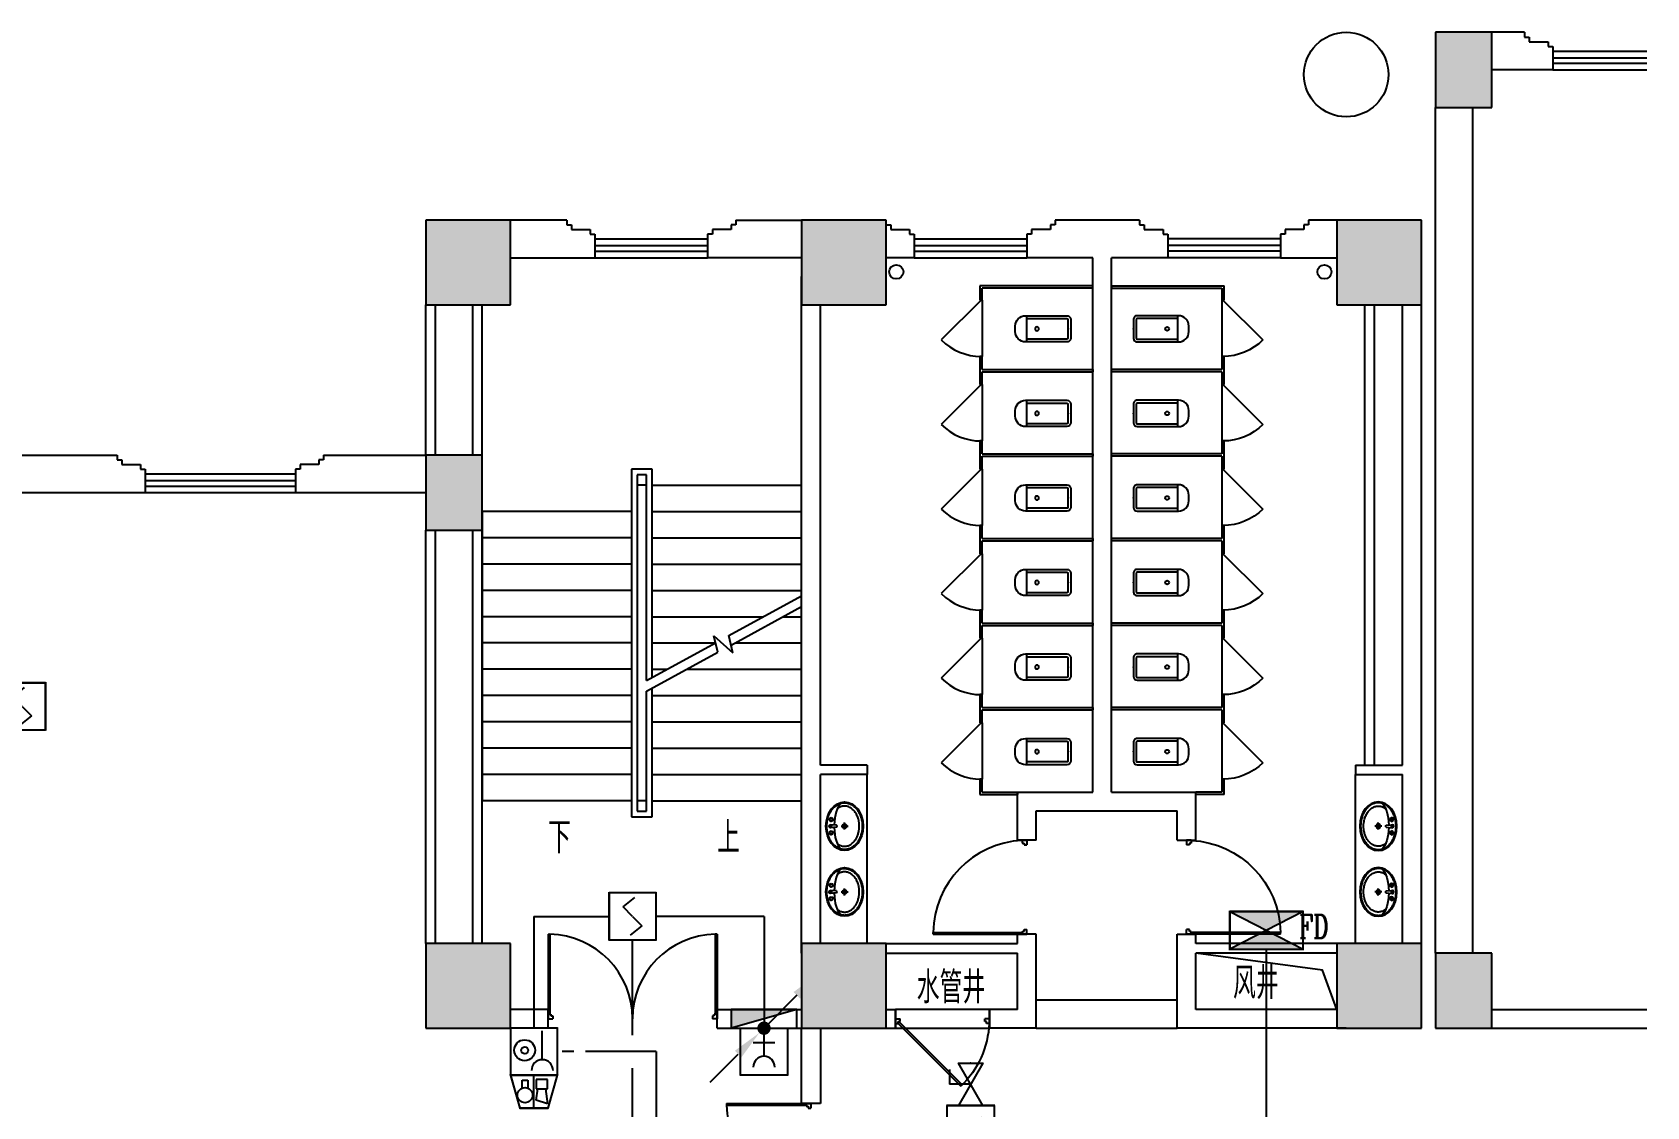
# Model space of a CAD drawing. Extents: x 190999 to 918899, y -200814 to 215286.
# Drawn here: x 713156 to 730349, y 11268 to 22704 of the extents above; entities that cross this region are included whole.
import ezdxf

# ---------------------------------------------------------------- set-up
doc = ezdxf.new("R2010")
doc.units = 0
doc.header["$LTSCALE"] = 1000
doc.header["$MEASUREMENT"] = 0
doc.linetypes.add('CENTER2', pattern=[1.125, 0.75, -0.125, 0.125, -0.125])
for name, color, linetype in [('00-EQUIP', 3, 'Continuous'), ('00-LWIRE', 4, 'Continuous'), ('00-WIRE-4', 6, 'Continuous'), ('A-卫生间', 250, 'Continuous'), ('A-墙线', 2, 'Continuous'), ('A-外包装修', 250, 'Continuous'), ('A-外窗', 145, 'Continuous'), ('A-门', 167, 'Continuous'), ('COLUMN', 2, 'Continuous'), ('DIM_SYMB', 3, 'Continuous'), ('EQUIP_消火栓', 1, 'Continuous'), ('PUB_HATCH', 250, 'Continuous'), ('PUB_TEXT', 7, 'Continuous'), ('STAIR', 5, 'Continuous'), ('房间名称', 7, 'Continuous'), ('暖通-风-说明', 3, 'Continuous'), ('洞口线', 165, 'Continuous'), ('雨水管', 151, 'Continuous')]:
    doc.layers.add(name, color=color, linetype=linetype)
doc.styles.add('_TCH_DIM', font='SIMPLEX', dxfattribs={"bigfont": 'GBCBIG'})
doc.styles.add('HZ-ZGBZ', font='romanc.shx', dxfattribs={"width": 0.65})
doc.styles.get("Standard").update_dxf_attribs({"font": 'simhei.ttf'})

# ---------------------------------------------------------------- blocks, each defined once
blk = doc.blocks.new('m1800')
at = {"layer": 'A-墙线'}
for p, q in [((-900, -100), (-900, 100)), ((900, -100), (900, 100))]:
    blk.add_line(p, q, dxfattribs=at)
at = {"layer": 'A-门'}
for p, q in [((-900, 900), (-900, 0)), ((-900, 900), (-880, 900)), ((-880, 900), (-880, 50)), ((880, 900), (880, 50)), ((900, 900), (880, 900)), ((900, 900), (900, 0)), ((-900, 50), (-870, 50)), ((-900, 0), (-850, 0)), ((-870, 50), (-870, 30)), ((-870, 30), (-850, 30)), ((-850, 30), (-850, 0)), ((850, 30), (850, 0)), ((870, 30), (850, 30)), ((900, 0), (850, 0)), ((870, 50), (870, 30)), ((900, 50), (870, 50))]:
    blk.add_line(p, q, dxfattribs=at)
for centre, start, end in [((-900, 0), 0, 88.7267), ((900, 0), 91.2733, 180)]:
    blk.add_arc(centre, 900, start, end, dxfattribs=at)
blk = doc.blocks.new('m1000')
at = {"layer": 'A-墙线'}
for p, q in [((0, 0), (0, 200)), ((1000, 0), (1000, 200))]:
    blk.add_line(p, q, dxfattribs=at)
at = {"layer": 'A-门'}
for p, q in [((0, 1100), (0, 100)), ((0, 1100), (20, 1100)), ((20, 1100), (20, 150)), ((0, 150), (30, 150)), ((0, 100), (50, 100)), ((30, 150), (30, 130)), ((30, 130), (50, 130)), ((50, 130), (50, 100)), ((950, 130), (950, 100)), ((970, 130), (950, 130)), ((1000, 100), (950, 100)), ((970, 150), (970, 130)), ((1000, 150), (970, 150)), ((1000, 150), (1000, 100))]:
    blk.add_line(p, q, dxfattribs=at)
blk.add_arc((0, 100), 1000, 2.866, 88.854, dxfattribs=at)
blk = doc.blocks.new('手盆')
at = {"layer": 'A-卫生间'}
for p, q in [((113, 12), (46, 16)), ((160, 0), (235, 0)), ((198, -37), (198, 38)), ((113, -11), (46, -16))]:
    blk.add_line(p, q, dxfattribs=at)
for centre, major_axis, ratio, start_param, end_param in [((198, 0), (0, 259), 0.763797, 3.141593, 9.424778), ((194, 0), (0, 259), 0.413212, 0.351725, 1.519021), ((106, 0), (0, 13.9), 0.9, 3.760941, 5.663837), ((194, 0), (0, 259), 0.413212, 1.620217, 2.789865)]:
    blk.add_ellipse(centre, major_axis=major_axis, ratio=ratio, start_param=start_param, end_param=end_param, dxfattribs=at)
for centre, major_axis in [((46, 0), (0, 15.8)), ((56, 71), (0, 20.6)), ((56, 71), (0, 15.6)), ((198, 0), (0, 23.4)), ((56, -71), (0, 20.6)), ((56, -71), (0, 15.6))]:
    blk.add_ellipse(centre, major_axis=major_axis, ratio=0.9, dxfattribs=at)
for points, knots in [([(198, -249), (204, -249), (211, -249), (228, -246), (239, -243), (260, -236), (270, -231), (290, -218), (299, -211), (317, -194), (325, -185), (340, -164), (347, -153), (360, -129), (365, -116), (374, -90), (378, -76), (383, -48), (385, -34), (387, -5), (387, 9), (385, 38), (383, 52), (377, 80), (373, 94), (364, 120), (358, 133), (345, 156), (338, 167), (323, 187), (314, 197), (296, 213), (287, 220), (267, 232), (257, 237), (236, 244), (225, 247), (204, 249), (193, 249), (171, 247), (161, 245), (140, 237), (129, 232), (110, 221), (100, 213), (82, 197), (74, 188), (58, 168), (51, 157), (38, 133), (32, 121), (23, 95), (19, 81), (13, 53), (11, 39), (9, 10), (9, -4), (10, -33), (12, -47), (18, -75), (21, -89), (30, -115), (36, -128), (48, -152), (55, -163), (70, -184), (78, -193), (96, -210), (105, -218), (125, -230), (135, -235), (156, -243), (167, -246), (184, -249), (191, -249), (198, -249)], [0, 0, 0, 0, 0.105369, 0.105369, 0.278747, 0.278747, 0.452125, 0.452125, 0.625504, 0.625504, 0.798882, 0.798882, 0.97226, 0.97226, 1.145639, 1.145639, 1.319017, 1.319017, 1.492395, 1.492395, 1.665774, 1.665774, 1.839152, 1.839152, 2.01253, 2.01253, 2.185909, 2.185909, 2.359287, 2.359287, 2.532665, 2.532665, 2.706044, 2.706044, 2.879422, 2.879422, 3.0528, 3.0528, 3.226179, 3.226179, 3.399557, 3.399557, 3.572935, 3.572935, 3.746313, 3.746313, 3.919692, 3.919692, 4.09307, 4.09307, 4.266448, 4.266448, 4.439827, 4.439827, 4.613205, 4.613205, 4.786583, 4.786583, 4.959962, 4.959962, 5.13334, 5.13334, 5.306718, 5.306718, 5.480097, 5.480097, 5.653475, 5.653475, 5.826853, 5.826853, 6.000232, 6.000232, 6.17361, 6.17361, 6.283185, 6.283185, 6.283185, 6.283185]), ([(119, -185), (121, -187), (123, -188), (130, -193), (135, -196), (146, -202), (152, -205), (163, -209), (169, -210), (180, -213), (186, -214), (194, -214), (196, -214), (198, -214), (204, -214), (209, -214), (222, -212), (229, -210), (241, -206), (245, -204), (254, -200), (259, -197), (269, -191), (275, -187), (286, -178), (291, -173), (300, -162), (304, -158), (314, -145), (319, -137), (327, -123), (329, -118), (334, -107), (336, -101), (341, -89), (343, -83), (346, -71), (348, -64), (351, -49), (352, -40), (354, -22), (355, -13), (355, 5), (355, 14), (354, 32), (352, 41), (349, 58), (348, 66), (343, 81), (341, 89), (335, 104), (332, 111), (326, 125), (322, 132), (314, 144), (310, 150), (301, 162), (296, 167), (287, 177), (281, 181), (272, 189), (267, 192), (256, 199), (250, 202), (238, 207), (233, 209), (223, 211), (217, 212), (205, 214), (198, 214), (186, 213), (181, 213), (171, 211), (166, 210), (151, 205), (141, 200), (128, 191), (123, 188), (119, 185)], [5.740897, 5.740897, 5.740897, 5.740897, 5.780874, 5.780874, 5.896829, 5.896829, 6.012784, 6.012784, 6.128739, 6.128739, 6.240697, 6.240697, 6.283185, 6.283185, 6.283185, 6.399826, 6.399826, 6.5409, 6.5409, 6.634, 6.634, 6.7271, 6.7271, 6.852188, 6.852188, 6.977276, 6.977276, 7.077377, 7.077377, 7.229977, 7.229977, 7.317389, 7.317389, 7.404801, 7.404801, 7.497094, 7.497094, 7.589386, 7.589386, 7.712334, 7.712334, 7.835281, 7.835281, 7.958228, 7.958228, 8.081175, 8.081175, 8.194983, 8.194983, 8.30879, 8.30879, 8.422598, 8.422598, 8.537599, 8.537599, 8.6526, 8.6526, 8.767602, 8.767602, 8.884432, 8.884432, 8.982435, 8.982435, 9.119467, 9.119467, 9.224191, 9.224191, 9.328914, 9.328914, 9.470087, 9.470087, 9.571187, 9.571187, 9.672288, 9.672288, 9.874489, 9.874489, 9.967059, 9.967059, 9.967059, 9.967059])]:
    blk.add_open_spline(points, degree=3, knots=knots, dxfattribs=at)
blk.add_point((46, 0), dxfattribs=at)
blk = doc.blocks.new('$TwtSys$00000434')
for p, q in [((-0.5, 0.5), (-0.5, -0.5)), ((-0.5, -0.5), (0.5, 0.5)), ((0.5, 0.5), (-0.5, 0.5)), ((0.5, -0.5), (0.5, 0.5)), ((-0.5, -0.5), (0.5, -0.5))]:
    blk.add_line(p, q)
blk.add_solid([(0.5, -0.5), (0.5, 0.5), (-0.5, -0.5)])
blk = doc.blocks.new('bfm01')
at = {"layer": 'A-墙线'}
for p, q in [((-200, 0), (0, 0)), ((-200, -1000), (0, -1000))]:
    blk.add_line(p, q, dxfattribs=at)
at = {"layer": 'A-门'}
for p, q in [((-200, -1000), (-200, 0)), ((-100, 0), (-100, -50)), ((-70, -50), (-100, -50)), ((-50, -30), (-70, -30)), ((-70, -30), (-70, -50)), ((-64, -44), (-50, -30)), ((-64, -44), (603, -711)), ((-50, 0), (-50, -30)), ((-50, -30), (617, -697)), ((0, 0), (0, -1000)), ((-70, -950), (-100, -950)), ((-100, -1000), (-100, -950)), ((-50, -1000), (-100, -1000)), ((-70, -970), (-70, -950)), ((-50, -970), (-70, -970)), ((-50, -1000), (-50, -970))]:
    blk.add_line(p, q, dxfattribs=at)
blk.add_arc((-100, 0), 1000, 272.866, 315.8103, dxfattribs=at)
blk = doc.blocks.new('$lvtry$00000200')
for p, q in [((-140, -40, 0), (-140, -480, 0)), ((-110, -40, 0), (-110, -470, 0)), ((100, 0, 0), (-100, 0, 0)), ((100, -30, 0), (-100, -30, 0)), ((110, -470, 0), (110, -40, 0)), ((140, -480, 0), (140, -40, 0)), ((140, -470, 0), (-140, -470, 0)), ((-30, -590, 0), (30, -590, 0))]:
    blk.add_line(p, q)
blk.add_circle((0, -359, 0), 20)
for centre, radius, start, end in [((-100, -40, 0), 40, 90, 180), ((-100, -40, 0), 10, 90, 180), ((100, -40, 0), 40, 0, 90), ((100, -40, 0), 10, 0, 90), ((-30, -480, 0), 110, 180, 270), ((30, -480, 0), 110, 270, 0)]:
    blk.add_arc(centre, radius, start, end)
blk.add_point((0, 0))
blk = doc.blocks.new('$DorLib2D$00000114')
at = {"color": 0}
blk.add_line((0.5, 0), (-0.207, 0.707), dxfattribs=at)
blk.add_arc((0.5, 0), 1, 135, 180, dxfattribs=at)
blk = doc.blocks.new('_LINKPT1')
at = {"color": 0}
blk.add_line((0, 0), (0, 0), dxfattribs=at)
blk = doc.blocks.new('3S1KCGW2')
for p, q in [((0.5, 0.5), (-0.5, 0.5)), ((-0.5, 0.5), (-0.5, -0.5)), ((-0.2, 0.2), (0.05, 0.4)), ((0.5, -0.5), (0.5, 0.5)), ((0, 0), (-0.2, 0.2)), ((0, 0), (0.2, -0.2)), ((0.2, -0.2), (-0.05, -0.4)), ((-0.5, -0.5), (0.5, -0.5))]:
    blk.add_line(p, q)
at = {"const_width": 0.04, "flags": 128}
blk.add_lwpolyline([(-0.5, -0.5), (-0.5, 0.5), (0.5, 0.5), (0.5, -0.5)], close=True, dxfattribs=at)
at = {"xscale": 0.002, "yscale": 0.002, "zscale": 0.002}
for p in [(0, 0.5), (-0.5, 0), (0.5, 0), (0, -0.5)]:
    blk.add_blockref('_LINKPT1', p, dxfattribs=at)
at = {"flags": 9}
blk.add_attdef('A', (0, 0), '', height=0.00002, dxfattribs=at)
blk = doc.blocks.new('3T1W6ZCM')
for p, q in [((0.5, 0.5), (-0.5, 0.5)), ((-0.5, 0.5), (-0.5, -0.5)), ((0.5, -0.5), (0.5, 0.5)), ((-0.178, 0.172), (-0.178, -0.443)), ((-0.5, -0.5), (0.5, -0.5))]:
    blk.add_line(p, q)
at = {"const_width": 0.04}
blk.add_lwpolyline([(-0.5, 0.5), (-0.5, -0.5), (0.5, -0.5), (0.5, 0.5)], close=True, dxfattribs=at)
for radius in [0.222, 0.074]:
    blk.add_circle((0.197, -0.03), radius)
blk.add_arc((-0.178, 0.403), 0.231, 180, 0)
at = {"xscale": 0.002, "yscale": 0.002, "zscale": 0.002}
for p in [(0, 0.5), (-0.5, 0), (0.5, 0), (0, -0.5)]:
    blk.add_blockref('_LINKPT1', p, dxfattribs=at)
at = {"flags": 9}
blk.add_attdef('A', (0, 0), '', height=0.00002, dxfattribs=at)
blk = doc.blocks.new('6A2OE7N0')
for p, q in [((-0.3, 0.35), (-0.5, -0.35)), ((0.3, 0.35), (-0.3, 0.35)), ((0, 0.35), (0, -0.35)), ((0.5, -0.35), (0.3, 0.35)), ((-0.246, -0.061), (-0.286, 0.259)), ((-0.286, 0.259), (-0.046, 0.179)), ((-0.046, 0.179), (-0.086, -0.061)), ((-0.286, -0.061), (-0.286, -0.261)), ((-0.046, -0.061), (-0.286, -0.061)), ((-0.286, -0.261), (-0.046, -0.261)), ((-0.046, -0.261), (-0.046, -0.061)), ((0.13, -0.244), (0.13, -0.072)), ((0.25, -0.244), (0.13, -0.244)), ((0.25, -0.072), (0.25, -0.244)), ((-0.5, -0.35), (0.5, -0.35))]:
    blk.add_line(p, q)
at = {"const_width": 0.04, "flags": 128}
blk.add_lwpolyline([(-0.5, -0.35), (-0.3, 0.35), (0.3, 0.35), (0.5, -0.35)], close=True, dxfattribs=at)
blk.add_circle((0.19, 0.076), 0.16)
at = {"xscale": 0.002, "yscale": 0.002, "zscale": 0.002}
for p in [(0, 0.35), (-0.4, 0), (0.4, 0), (0, -0.35)]:
    blk.add_blockref('_LINKPT1', p, dxfattribs=at)
at = {"flags": 9}
blk.add_attdef('A', (0, 0), '', height=0.00002, dxfattribs=at)
blk = doc.blocks.new('J62IR8YJ')
for p, q in [((-0.5, 1), (0.5, 1)), ((-0.5, 0), (-0.5, 1)), ((0.5, 1), (0.5, 0)), ((0, 0.598), (0, 0.06)), ((0.5, 0), (-0.5, 0)), ((-0.231, 0.312), (0.231, 0.312))]:
    blk.add_line(p, q)
at = {"const_width": 0.04, "flags": 128}
blk.add_lwpolyline([(-0.5, 0), (-0.5, 1), (0.5, 1), (0.5, 0)], close=True, dxfattribs=at)
blk.add_arc((0, 0.829), 0.231, 180, 0)
at = {"xscale": 0.002, "yscale": 0.00200000000000955, "zscale": 0.002}
for p in [(0, 1), (-0.5, 0.5), (0.5, 0.5), (0, 0)]:
    blk.add_blockref('_LINKPT1', p, dxfattribs=at)
at = {"flags": 9}
blk.add_attdef('A', (0, 0), '', height=0.00002, dxfattribs=at)
blk = doc.blocks.new('6H2NC6JJ')
for p, q in [((-0.78, 0.4), (0.78, -0.4)), ((0.78, 0.4), (-0.78, -0.4)), ((0.78, 0.4), (-0.78, 0.4)), ((-0.78, 0.4), (-0.78, -0.4)), ((0.78, -0.4), (0.78, 0.4)), ((-0.78, -0.4), (0.78, -0.4))]:
    blk.add_line(p, q)
at = {"const_width": 0.04}
blk.add_lwpolyline([(-0.78, 0.4), (-0.78, -0.4), (0.78, -0.4), (0.78, 0.4)], close=True, dxfattribs=at)
for points in [[(-0.78, 0.4), (0, 0), (0.78, 0.4)], [(-0.78, -0.4), (0.78, -0.4), (0, 0)]]:
    blk.add_solid(points)
at = {"xscale": 0.002, "yscale": 0.002, "zscale": 0.002}
for p in [(0, 0.4), (-0.78, 0), (0.78, 0), (0, -0.4)]:
    blk.add_blockref('_LINKPT1', p, dxfattribs=at)
at = {"flags": 9}
blk.add_attdef('A', (0, 0), '', height=0.00002, dxfattribs=at)
blk = doc.blocks.new('$VALVE$00000437')
for p in [(0, 0), (87, 124.3)]:
    blk.add_line(p, (0, 124.3))
blk.add_lwpolyline([(-125.2, -72.3), (125.2, 72.3), (125.2, -72.3), (-125.2, 72.3)], close=True)
for p in [(-125.2, 0), (125.2, 0)]:
    blk.add_point(p)
blk = doc.blocks.new('3S2OQ2I8')
for p, q in [((-0.5, 0.5), (0.5, 0.5)), ((-0.5, -0.5), (-0.5, 0.5)), ((0.5, 0.5), (0.5, -0.5)), ((-0.25, -0.25), (0.25, 0.25)), ((0.5, -0.5), (-0.5, -0.5))]:
    blk.add_line(p, q)
at = {"const_width": 0.04, "flags": 128}
blk.add_lwpolyline([(-0.5, -0.5), (-0.5, 0.5), (0.5, 0.5), (0.5, -0.5)], close=True, dxfattribs=at)
blk.add_solid([(0.25, 0.25), (0.021, 0.097), (0.097, 0.029)])
at = {"xscale": 0.002, "yscale": 0.002, "zscale": 0.002}
for p in [(0, 0.5), (-0.5, 0), (0.5, 0), (0, -0.5)]:
    blk.add_blockref('_LINKPT1', p, dxfattribs=at)
at = {"flags": 9}
blk.add_attdef('A', (0, 0), '', height=0.00002, dxfattribs=at)
blk = doc.blocks.new('_WRLD1L')
for p, q in [((0.7, 0.7), (0, 0)), ((0.104, 0.104), (0.104, 0.104)), ((-0.104, -0.104), (-0.104, -0.104))]:
    blk.add_line(p, q)
at = {"const_width": 0.142}
blk.add_lwpolyline([(-0.071, 0, 1), (0.071, 0, 1)], format="xyb", close=True, dxfattribs=at)
blk.add_solid([(0.63, 0.77), (0.77, 0.63), (1.15, 1.15)])
at = {"width": 0.8, "flags": 9}
blk.add_attdef('A', (0, 0), '', height=0.00002, dxfattribs=at)
blk = doc.blocks.new('_WRLD10L')
for p, q in [((1.15, 1.15), (0.55, 0.55)), ((0.104, 0.104), (0.104, 0.104)), ((-0.104, -0.104), (-0.104, -0.104))]:
    blk.add_line(p, q)
at = {"const_width": 0.142}
blk.add_lwpolyline([(-0.071, 0, 1), (0.071, 0, 1)], format="xyb", close=True, dxfattribs=at)
blk.add_solid([(0.62, 0.48), (0.48, 0.62), (0.1, 0.1)])
at = {"width": 0.8, "flags": 9}
blk.add_attdef('A', (0, 0), '', height=0.00002, dxfattribs=at)

msp = doc.modelspace()

# ---------------------------------------------------------------- hatches: boundary and pattern name
at = {"layer": 'PUB_HATCH'}
for points in [[(728098.5, 21903.7), (728698.5, 21903.7), (728698.5, 22703.7), (728098.5, 22703.7)], [(717348.5, 19803.7), (718248.5, 19803.7), (718248.5, 20703.7), (717348.5, 20703.7)], [(721348.5, 19803.7), (722248.5, 19803.7), (722248.5, 20703.7), (721348.5, 20703.7)], [(727048.5, 19803.7), (727948.5, 19803.7), (727948.5, 20703.7), (727048.5, 20703.7)], [(717348.5, 17403.7), (717948.5, 17403.7), (717948.5, 18203.7), (717348.5, 18203.7)], [(717348.5, 12103.7), (718248.5, 12103.7), (718248.5, 13003.7), (717348.5, 13003.7)], [(721348.5, 12103.7), (722248.5, 12103.7), (722248.5, 13003.7), (721348.5, 13003.7)], [(727048.5, 12103.7), (727948.5, 12103.7), (727948.5, 13003.7), (727048.5, 13003.7)], [(728098.5, 12103.7), (728698.5, 12103.7), (728698.5, 12903.7), (728098.5, 12903.7)]]:
    msp.add_hatch(color=256, dxfattribs=at).paths.add_polyline_path(points)

# ---------------------------------------------------------------- linework, layer by layer
at = {"layer": '00-WIRE-4'}
for p, q in [((718498.5, 13293.7), (719298.5, 13293.7)), ((718498.5, 13293.7), (718498.5, 12103.7)), ((720948.5, 13293.7), (719798.5, 13293.7)), ((720948.5, 13293.7), (720948.5, 12103.7)), ((719548.5, 12028.7), (719548.5, 13043.7)), ((726298.5, 10653.7), (726298.5, 12944)), ((719548.5, 7853.7), (719548.5, 11678.7))]:
    msp.add_line(p, q, dxfattribs=at)
at = {"layer": '00-WIRE-4', "linetype": 'CENTER2'}
for q in [(718748.5, 11853.7), (719798.5, 8028.7)]:
    msp.add_line((719798.5, 11853.7), q, dxfattribs=at)
at = {"layer": 'A-卫生间'}
for p, q in [((724448.5, 20003.7), (723248.5, 20003.7)), ((723248.5, 20003.7), (723248.5, 19853.7)), ((724448.5, 19978.7), (723273.5, 19978.7)), ((723273.5, 19853.7), (723273.5, 19978.7)), ((724448.5, 19978.7), (724448.5, 20003.7)), ((724648.5, 20003.7), (725848.5, 20003.7)), ((724648.5, 20003.7), (724648.5, 19978.7)), ((724648.5, 19978.7), (725823.5, 19978.7)), ((725823.5, 19978.7), (725823.5, 19853.7)), ((725848.5, 19853.7), (725848.5, 20003.7)), ((723248.5, 19853.7), (723273.5, 19853.7)), ((725823.5, 19853.7), (725848.5, 19853.7)), ((727348.5, 14903.7), (727348.5, 19803.7)), ((727448.5, 14903.7), (727448.5, 19803.7)), ((723273.5, 19253.7), (723248.5, 19253.7)), ((723248.5, 19253.7), (723248.5, 19116.2)), ((723248.5, 19116.2), (723248.5, 18953.7)), ((723273.5, 19116.2), (723273.5, 19253.7)), ((723273.5, 19116.2), (724448.5, 19116.2)), ((723273.5, 19091.2), (724448.5, 19091.2)), ((723273.5, 18953.7), (723273.5, 19091.2)), ((724448.5, 19116.2), (724448.5, 19091.2)), ((725823.5, 19116.2), (724648.5, 19116.2)), ((724648.5, 19091.2), (724648.5, 19116.2)), ((725823.5, 19091.2), (724648.5, 19091.2)), ((725848.5, 19253.7), (725823.5, 19253.7)), ((725823.5, 19253.7), (725823.5, 19116.2)), ((725823.5, 19091.2), (725823.5, 18953.7)), ((725848.5, 19116.2), (725848.5, 19253.7)), ((725848.5, 18953.7), (725848.5, 19116.2)), ((723248.5, 18953.7), (723273.5, 18953.7)), ((725823.5, 18953.7), (725848.5, 18953.7)), ((723273.5, 18353.7), (723248.5, 18353.7)), ((723248.5, 18353.7), (723248.5, 18216.2)), ((723273.5, 18216.2), (723273.5, 18353.7)), ((725848.5, 18353.7), (725823.5, 18353.7)), ((725823.5, 18353.7), (725823.5, 18216.2)), ((725848.5, 18216.2), (725848.5, 18353.7)), ((723248.5, 18216.2), (723248.5, 18053.7)), ((723248.5, 18053.7), (723273.5, 18053.7)), ((723273.5, 18216.2), (724448.5, 18216.2)), ((723273.5, 18191.2), (724448.5, 18191.2)), ((723273.5, 18053.7), (723273.5, 18191.2)), ((724448.5, 18216.2), (724448.5, 18191.2)), ((725823.5, 18216.2), (724648.5, 18216.2)), ((724648.5, 18191.2), (724648.5, 18216.2)), ((725823.5, 18191.2), (724648.5, 18191.2)), ((725823.5, 18191.2), (725823.5, 18053.7)), ((725823.5, 18053.7), (725848.5, 18053.7)), ((725848.5, 18053.7), (725848.5, 18216.2)), ((723273.5, 17453.7), (723248.5, 17453.7)), ((723248.5, 17453.7), (723248.5, 17316.2)), ((723273.5, 17316.2), (723273.5, 17453.7)), ((725848.5, 17453.7), (725823.5, 17453.7)), ((725823.5, 17453.7), (725823.5, 17316.2)), ((725848.5, 17316.2), (725848.5, 17453.7)), ((723248.5, 17316.2), (723248.5, 17153.7)), ((723273.5, 17316.2), (724448.5, 17316.2)), ((723273.5, 17291.2), (724448.5, 17291.2)), ((723273.5, 17153.7), (723273.5, 17291.2)), ((724448.5, 17316.2), (724448.5, 17291.2)), ((725823.5, 17316.2), (724648.5, 17316.2)), ((724648.5, 17291.2), (724648.5, 17316.2)), ((725823.5, 17291.2), (724648.5, 17291.2)), ((725823.5, 17291.2), (725823.5, 17153.7)), ((725848.5, 17153.7), (725848.5, 17316.2)), ((723248.5, 17153.7), (723273.5, 17153.7)), ((725823.5, 17153.7), (725848.5, 17153.7)), ((723273.5, 16553.7), (723248.5, 16553.7)), ((723248.5, 16553.7), (723248.5, 16416.2)), ((723273.5, 16416.2), (723273.5, 16553.7)), ((725848.5, 16553.7), (725823.5, 16553.7)), ((725823.5, 16553.7), (725823.5, 16416.2)), ((725848.5, 16416.2), (725848.5, 16553.7)), ((723248.5, 16416.2), (723248.5, 16253.7)), ((723273.5, 16416.2), (724448.5, 16416.2)), ((723273.5, 16391.2), (724448.5, 16391.2)), ((723273.5, 16253.7), (723273.5, 16391.2)), ((724448.5, 16416.2), (724448.5, 16391.2)), ((725823.5, 16416.2), (724648.5, 16416.2)), ((724648.5, 16391.2), (724648.5, 16416.2)), ((725823.5, 16391.2), (724648.5, 16391.2)), ((725823.5, 16391.2), (725823.5, 16253.7)), ((725848.5, 16253.7), (725848.5, 16416.2)), ((723248.5, 16253.7), (723273.5, 16253.7)), ((725823.5, 16253.7), (725848.5, 16253.7)), ((723273.5, 15653.7), (723248.5, 15653.7)), ((723248.5, 15653.7), (723248.5, 15516.2)), ((723273.5, 15516.2), (723273.5, 15653.7)), ((725848.5, 15653.7), (725823.5, 15653.7)), ((725823.5, 15653.7), (725823.5, 15516.2)), ((725848.5, 15516.2), (725848.5, 15653.7)), ((723248.5, 15516.2), (723248.5, 15353.7)), ((723273.5, 15516.2), (724448.5, 15516.2)), ((723273.5, 15491.2), (724448.5, 15491.2)), ((723273.5, 15353.7), (723273.5, 15491.2)), ((724448.5, 15516.2), (724448.5, 15491.2)), ((725823.5, 15516.2), (724648.5, 15516.2)), ((724648.5, 15491.2), (724648.5, 15516.2)), ((725823.5, 15491.2), (724648.5, 15491.2)), ((725823.5, 15491.2), (725823.5, 15353.7)), ((725848.5, 15353.7), (725848.5, 15516.2)), ((723248.5, 15353.7), (723273.5, 15353.7)), ((725823.5, 15353.7), (725848.5, 15353.7)), ((722048.5, 13003.7), (722048.5, 14803.7)), ((727248.5, 13003.7), (727248.5, 14803.7)), ((723273.5, 14753.7), (723248.5, 14753.7)), ((723248.5, 14753.7), (723248.5, 14591.2)), ((723273.5, 14616.2), (723273.5, 14753.7)), ((723273.5, 14616.2), (723648.5, 14616.2)), ((723648.5, 14616.2), (723648.5, 14591.2)), ((725823.5, 14616.2), (725548.5, 14616.2)), ((725548.5, 14591.2), (725548.5, 14616.2)), ((725848.5, 14753.7), (725823.5, 14753.7)), ((725823.5, 14753.7), (725823.5, 14616.2)), ((725848.5, 14591.2), (725848.5, 14753.7)), ((723248.5, 14591.2), (723648.5, 14591.2)), ((725848.5, 14591.2), (725548.5, 14591.2)), ((723848.5, 12403.7), (725348.5, 12403.7)), ((723848.5, 12103.7), (725348.5, 12103.7))]:
    msp.add_line(p, q, dxfattribs=at)
at = {"layer": 'A-墙线'}
for p, q in [((729048.5, 22703.7), (728698.5, 22703.7)), ((729048.5, 22703.7), (729048.5, 22653.7)), ((729048.5, 22653.7), (729098.5, 22653.7)), ((729098.5, 22653.7), (729098.5, 22603.7)), ((729098.5, 22603.7), (729298.5, 22603.7)), ((729298.5, 22603.7), (729298.5, 22553.7)), ((729298.5, 22553.7), (729348.5, 22553.7)), ((729348.5, 22553.7), (729348.5, 22303.7)), ((729348.5, 22303.7), (728698.5, 22303.7)), ((728098.5, 12903.7), (728098.5, 21903.7)), ((728498.5, 12903.7), (728498.5, 21903.7)), ((718848.5, 20703.7), (718248.5, 20703.7)), ((718848.5, 20703.7), (718848.5, 20653.7)), ((718848.5, 20653.7), (718898.5, 20653.7)), ((718898.5, 20653.7), (718898.5, 20603.7)), ((720598.5, 20653.7), (720598.5, 20603.7)), ((720648.5, 20653.7), (720598.5, 20653.7)), ((720648.5, 20703.7), (720648.5, 20653.7)), ((720648.5, 20703.7), (721348.5, 20703.7)), ((722248.5, 20653.7), (722298.5, 20653.7)), ((722298.5, 20653.7), (722298.5, 20603.7)), ((723998.5, 20653.7), (723998.5, 20603.7)), ((724048.5, 20653.7), (723998.5, 20653.7)), ((724948.5, 20703.7), (724048.5, 20703.7)), ((724048.5, 20703.7), (724048.5, 20653.7)), ((724948.5, 20703.7), (724948.5, 20653.7)), ((724948.5, 20653.7), (724998.5, 20653.7)), ((724998.5, 20653.7), (724998.5, 20603.7)), ((726698.5, 20653.7), (726698.5, 20603.7)), ((726748.5, 20653.7), (726698.5, 20653.7)), ((727048.5, 20703.7), (726748.5, 20703.7)), ((726748.5, 20703.7), (726748.5, 20653.7)), ((718898.5, 20603.7), (719098.5, 20603.7)), ((719098.5, 20603.7), (719098.5, 20553.7)), ((719098.5, 20553.7), (719148.5, 20553.7)), ((719148.5, 20553.7), (719148.5, 20303.7)), ((720398.5, 20553.7), (720348.5, 20553.7)), ((720348.5, 20553.7), (720348.5, 20303.7)), ((720398.5, 20603.7), (720398.5, 20553.7)), ((720598.5, 20603.7), (720398.5, 20603.7)), ((722298.5, 20603.7), (722498.5, 20603.7)), ((722498.5, 20603.7), (722498.5, 20553.7)), ((722498.5, 20553.7), (722548.5, 20553.7)), ((722548.5, 20553.7), (722548.5, 20303.7)), ((723798.5, 20553.7), (723748.5, 20553.7)), ((723748.5, 20553.7), (723748.5, 20303.7)), ((723798.5, 20603.7), (723798.5, 20553.7)), ((723998.5, 20603.7), (723798.5, 20603.7)), ((724998.5, 20603.7), (725198.5, 20603.7)), ((725198.5, 20603.7), (725198.5, 20553.7)), ((725198.5, 20553.7), (725248.5, 20553.7)), ((725248.5, 20553.7), (725248.5, 20303.7)), ((726498.5, 20553.7), (726448.5, 20553.7)), ((726448.5, 20553.7), (726448.5, 20303.7)), ((726498.5, 20603.7), (726498.5, 20553.7)), ((726698.5, 20603.7), (726498.5, 20603.7)), ((718248.5, 20303.7), (719148.5, 20303.7)), ((721348.5, 20303.7), (720348.5, 20303.7)), ((722548.5, 20303.7), (722248.5, 20303.7)), ((724448.5, 20303.7), (723748.5, 20303.7)), ((724448.5, 14616.2), (724448.5, 20303.7)), ((725248.5, 20303.7), (724648.5, 20303.7)), ((724648.5, 14616.2), (724648.5, 20303.7)), ((726448.5, 20303.7), (727048.5, 20303.7)), ((721348.5, 12903.7), (721348.5, 20103.7)), ((717348.5, 18203.7), (717348.5, 19803.7)), ((717448.5, 18203.7), (717448.5, 19803.7)), ((717848.5, 18203.7), (717848.5, 19803.7)), ((717948.5, 18203.7), (717948.5, 19803.7)), ((721548.5, 14903.7), (721548.5, 19803.7)), ((727748.5, 14903.7), (727748.5, 19803.7)), ((727948.5, 12903.7), (727948.5, 19803.7)), ((712826.5, 18203.7), (714058.8, 18203.7)), ((714058.8, 18203.7), (714058.8, 18153.7)), ((714058.8, 18153.7), (714108.8, 18153.7)), ((714108.8, 18153.7), (714108.8, 18103.7)), ((714108.8, 18103.7), (714308.8, 18103.7)), ((714308.8, 18103.7), (714308.8, 18053.7)), ((714308.8, 18053.7), (714358.8, 18053.7)), ((714358.8, 18053.7), (714358.8, 17803.7)), ((716008.8, 18053.7), (715958.8, 18053.7)), ((715958.8, 18053.7), (715958.8, 17803.7)), ((716008.8, 18103.7), (716008.8, 18053.7)), ((716208.8, 18103.7), (716008.8, 18103.7)), ((716208.8, 18153.7), (716208.8, 18103.7)), ((716258.8, 18153.7), (716208.8, 18153.7)), ((716258.8, 18203.7), (717348.5, 18203.7)), ((716258.8, 18203.7), (716258.8, 18153.7)), ((712826.5, 17803.7), (714358.8, 17803.7)), ((715958.8, 17803.7), (717348.5, 17803.7)), ((717348.5, 13003.7), (717348.5, 17403.7)), ((717448.5, 13003.7), (717448.5, 17403.7)), ((717848.5, 13003.7), (717848.5, 17403.7)), ((717948.5, 13003.7), (717948.5, 17403.7)), ((722048.5, 14903.7), (721548.5, 14903.7)), ((721548.5, 13003.7), (721548.5, 14803.7)), ((722048.5, 14803.7), (721548.5, 14803.7)), ((722048.5, 14903.7), (722048.5, 14803.7)), ((727248.5, 14903.7), (727748.5, 14903.7)), ((727248.5, 14903.7), (727248.5, 14803.7)), ((727248.5, 14803.7), (727748.5, 14803.7)), ((727748.5, 13003.7), (727748.5, 14803.7)), ((723648.5, 14616.2), (724448.5, 14616.2)), ((723648.5, 14103.7), (723648.5, 14616.2)), ((724648.5, 14616.2), (725548.5, 14616.2)), ((725548.5, 14103.7), (725548.5, 14616.2)), ((723848.5, 14103.7), (723848.5, 14416.2)), ((723848.5, 14416.2), (725348.5, 14416.2)), ((725348.5, 14103.7), (725348.5, 14416.2)), ((723648.5, 13003.7), (723648.5, 13103.7)), ((723848.5, 12103.7), (723848.5, 13103.7)), ((725348.5, 12103.7), (725348.5, 13103.7)), ((725548.5, 13003.7), (725548.5, 13103.7)), ((722248.5, 13003.7), (723648.5, 13003.7)), ((722248.5, 12903.7), (723648.5, 12903.7)), ((723648.5, 12303.7), (723648.5, 12903.7)), ((727048.5, 13003.7), (725548.5, 13003.7)), ((725548.5, 12303.7), (725548.5, 12903.7)), ((727048.5, 12903.7), (725548.5, 12903.7)), ((718648.5, 12303.7), (718248.5, 12303.7)), ((720448.5, 12303.7), (721348.5, 12303.7)), ((722248.5, 12303.7), (722348.5, 12303.7)), ((722348.5, 12103.7), (722348.5, 12303.7)), ((723648.5, 12303.7), (723348.5, 12303.7)), ((723348.5, 12103.7), (723348.5, 12303.7)), ((727048.5, 12303.7), (725548.5, 12303.7)), ((728698.5, 12303.7), (730348.5, 12303.7)), ((718648.5, 12103.7), (718248.5, 12103.7)), ((720448.5, 12103.7), (721348.5, 12103.7)), ((721348.5, 11303.7), (721348.5, 12103.7)), ((721548.5, 12103.7), (721548.5, 11303.7)), ((722248.5, 12103.7), (722348.5, 12103.7)), ((723848.5, 12103.7), (723348.5, 12103.7)), ((727148.5, 12103.7), (725348.5, 12103.7)), ((728698.5, 12103.7), (730348.5, 12103.7))]:
    msp.add_line(p, q, dxfattribs=at)
at = {"layer": 'A-外包装修'}
msp.add_circle((727148.5, 22253.7), 450, dxfattribs=at)
at = {"layer": 'A-外窗'}
for p, q in [((729348.5, 22503.7), (730348.5, 22503.7)), ((729348.5, 22433.7), (730348.5, 22433.7)), ((729348.5, 22373.7), (730348.5, 22373.7)), ((729348.5, 22303.7), (730348.5, 22303.7)), ((719148.5, 20503.7), (720348.5, 20503.7)), ((722548.5, 20503.7), (723748.5, 20503.7)), ((726448.5, 20503.7), (725248.5, 20503.7)), ((719148.5, 20433.7), (720348.5, 20433.7)), ((719148.5, 20373.7), (720348.5, 20373.7)), ((719148.5, 20303.7), (720348.5, 20303.7)), ((722548.5, 20433.7), (723748.5, 20433.7)), ((722548.5, 20373.7), (723748.5, 20373.7)), ((722548.5, 20303.7), (723748.5, 20303.7)), ((726448.5, 20433.7), (725248.5, 20433.7)), ((726448.5, 20373.7), (725248.5, 20373.7)), ((726448.5, 20303.7), (725248.5, 20303.7)), ((714358.8, 18003.7), (715958.8, 18003.7)), ((714358.8, 17933.7), (715958.8, 17933.7)), ((714358.8, 17873.7), (715958.8, 17873.7)), ((714358.8, 17803.7), (715958.8, 17803.7))]:
    msp.add_line(p, q, dxfattribs=at)
at = {"layer": 'A-门'}
for p, q in [((723273.5, 19853.7), (723273.5, 19253.7)), ((725823.5, 19853.7), (725823.5, 19253.7)), ((723273.5, 18953.7), (723273.5, 18353.7)), ((725823.5, 18953.7), (725823.5, 18353.7)), ((723273.5, 18053.7), (723273.5, 17453.7)), ((725823.5, 18053.7), (725823.5, 17453.7)), ((723273.5, 17153.7), (723273.5, 16553.7)), ((725823.5, 17153.7), (725823.5, 16553.7)), ((723273.5, 16253.7), (723273.5, 15653.7)), ((725823.5, 16253.7), (725823.5, 15653.7)), ((723273.5, 15353.7), (723273.5, 14753.7)), ((725823.5, 15353.7), (725823.5, 14753.7))]:
    msp.add_line(p, q, dxfattribs=at)
at = {"layer": 'COLUMN'}
for p, q in [((728698.5, 22703.7), (728098.5, 22703.7)), ((728098.5, 22703.7), (728098.5, 21903.7)), ((728698.5, 21903.7), (728698.5, 22703.7)), ((728098.5, 21903.7), (728698.5, 21903.7)), ((718248.5, 20703.7), (717348.5, 20703.7)), ((717348.5, 20703.7), (717348.5, 19803.7)), ((718248.5, 19803.7), (718248.5, 20703.7)), ((722248.5, 20703.7), (721348.5, 20703.7)), ((721348.5, 20703.7), (721348.5, 19803.7)), ((722248.5, 19803.7), (722248.5, 20703.7)), ((727948.5, 20703.7), (727048.5, 20703.7)), ((727048.5, 20703.7), (727048.5, 19803.7)), ((727948.5, 19803.7), (727948.5, 20703.7)), ((717348.5, 19803.7), (718248.5, 19803.7)), ((721348.5, 19803.7), (722248.5, 19803.7)), ((727048.5, 19803.7), (727948.5, 19803.7)), ((717948.5, 18203.7), (717348.5, 18203.7)), ((717348.5, 18203.7), (717348.5, 17403.7)), ((717948.5, 17403.7), (717948.5, 18203.7)), ((717348.5, 17403.7), (717948.5, 17403.7)), ((718248.5, 13003.7), (717348.5, 13003.7)), ((717348.5, 13003.7), (717348.5, 12103.7)), ((718248.5, 12103.7), (718248.5, 13003.7)), ((722248.5, 13003.7), (721348.5, 13003.7)), ((721348.5, 13003.7), (721348.5, 12103.7)), ((722248.5, 12103.7), (722248.5, 13003.7)), ((727948.5, 13003.7), (727048.5, 13003.7)), ((727048.5, 13003.7), (727048.5, 12103.7)), ((727948.5, 12103.7), (727948.5, 13003.7)), ((728698.5, 12903.7), (728098.5, 12903.7)), ((728098.5, 12903.7), (728098.5, 12103.7)), ((728698.5, 12103.7), (728698.5, 12903.7)), ((717348.5, 12103.7), (718248.5, 12103.7)), ((721348.5, 12103.7), (722248.5, 12103.7)), ((727048.5, 12103.7), (727948.5, 12103.7)), ((728098.5, 12103.7), (728698.5, 12103.7))]:
    msp.add_line(p, q, dxfattribs=at)
at = {"layer": 'DIM_SYMB'}
for points in [[(718743.5, 14523.7, 0, 0, 0), (718743.5, 19083.7, 0, 0, 0), (720553.5, 19083.7, 0, 0, 0), (720553.5, 16783.7, 80, 0, 0), (720553.5, 16483.7, 0, 0, 0)], [(720553.5, 14523.7, 0, 0, 0), (720553.5, 15623.7, 80, 0, 0), (720553.5, 15923.7, 0, 0, 0)]]:
    msp.add_lwpolyline(points, format="xyseb", dxfattribs=at)
at = {"layer": 'STAIR'}
for p, q in [((719758.5, 18053.7), (719538.5, 18053.7)), ((719538.5, 18053.7), (719538.5, 14353.7)), ((719758.5, 15838), (719758.5, 18053.7)), ((719698.5, 17993.7), (719598.5, 17993.7)), ((719598.5, 17993.7), (719598.5, 14413.7)), ((719698.5, 17883.7), (719598.5, 17883.7)), ((719598.5, 17883.7), (719598.5, 17603.7)), ((719698.5, 15805.3), (719698.5, 17993.7)), ((719698.5, 15805.3), (719698.5, 17883.7)), ((719758.5, 17883.7), (721348.5, 17883.7)), ((721348.5, 16704.6), (721348.5, 17883.7)), ((717948.5, 17603.7), (717948.5, 14523.7)), ((719538.5, 17603.7), (717948.5, 17603.7)), ((719598.5, 17603.7), (719598.5, 14523.7)), ((719758.5, 17603.7), (721348.5, 17603.7)), ((719538.5, 17323.7), (717948.5, 17323.7)), ((719758.5, 17323.7), (721348.5, 17323.7)), ((719538.5, 17043.7), (717948.5, 17043.7)), ((719758.5, 17043.7), (721348.5, 17043.7)), ((719538.5, 16763.7), (717948.5, 16763.7)), ((719758.5, 16763.7), (721348.5, 16763.7)), ((720572.7, 16281.8), (721348.5, 16704.6)), ((720597.1, 16181.1), (721348.5, 16590.7)), ((721348.5, 14523.7), (721348.5, 16590.7)), ((719538.5, 16483.7), (717948.5, 16483.7)), ((719758.5, 16483.7), (720943.2, 16483.7)), ((721152.2, 16483.7), (721348.5, 16483.7)), ((719538.5, 16203.7), (717948.5, 16203.7)), ((719698.5, 15805.3), (720432.5, 16205.3)), ((719758.5, 16203.7), (720429.5, 16203.7)), ((720456.8, 16104.7), (720414.9, 16278.1)), ((720414.9, 16278.1), (720616.6, 16100.2)), ((720616.6, 16100.2), (720572.7, 16281.8)), ((720638.5, 16203.7), (721348.5, 16203.7)), ((719698.5, 15691.4), (720456.8, 16104.7)), ((719538.5, 15923.7), (717948.5, 15923.7)), ((719758.5, 15923.7), (719915.8, 15923.7)), ((720124.7, 15923.7), (721348.5, 15923.7)), ((719698.5, 14523.7), (719698.5, 15691.4)), ((719698.5, 14413.7), (719698.5, 15691.4)), ((719758.5, 14353.7), (719758.5, 15724.1)), ((719538.5, 15643.7), (717948.5, 15643.7)), ((719758.5, 15643.7), (721348.5, 15643.7)), ((719538.5, 15363.7), (717948.5, 15363.7)), ((719758.5, 15363.7), (721348.5, 15363.7)), ((719538.5, 15083.7), (717948.5, 15083.7)), ((719758.5, 15083.7), (721348.5, 15083.7)), ((719538.5, 14803.7), (717948.5, 14803.7)), ((719758.5, 14803.7), (721348.5, 14803.7)), ((719538.5, 14523.7), (717948.5, 14523.7)), ((719698.5, 14523.7), (719598.5, 14523.7)), ((719758.5, 14523.7), (721348.5, 14523.7)), ((719538.5, 14353.7), (719758.5, 14353.7)), ((719598.5, 14413.7), (719698.5, 14413.7))]:
    msp.add_line(p, q, dxfattribs=at)
at = {"layer": '洞口线', "ltscale": 2}
msp.add_lwpolyline([(727048.5, 12303.7), (726894.5, 12722.4), (725548.5, 12903.7)], dxfattribs=at)
at = {"layer": '雨水管'}
for centre in [(722357.4, 20153.7), (726916.2, 20153.7)]:
    msp.add_circle(centre, 75, dxfattribs=at)

# ---------------------------------------------------------------- block references
for p in [(721608.5, 14253.7), (721608.5, 13553.7)]:
    msp.add_blockref('手盆', p)
at = {"xscale": -1}
for p in [(727688.5, 14253.7), (727688.5, 13553.7)]:
    msp.add_blockref('手盆', p, dxfattribs=at)
at = {"layer": '00-EQUIP'}
for name, p, xscale, yscale, zscale, rotation in [('3S1KCGW2', (713048.5, 15528.7), 500, 500, 500, 180), ('3T1W6ZCM', (718498.5, 11853.7), 500, 500, 500, 180), ('J62IR8YJ', (720948.5, 12103.7), 500, 500, 500, 180), ('$VALVE$00000437', (723148.9, 11507.6), -1.799999999988358, -1.799999999988358, 1.8, 270), ('6A2OE7N0', (718498.5, 11428.7), 500, 500, 500, 180)]:
    msp.add_blockref(name, p, dxfattribs=dict(at, xscale=xscale, yscale=yscale, zscale=zscale, rotation=rotation))
at = {"layer": '00-EQUIP', "xscale": 500, "yscale": 500, "zscale": 500}
for name, p in [('3S1KCGW2', (719548.5, 13293.7)), ('6H2NC6JJ', (726298.5, 13144)), ('3S2OQ2I8', (723148.9, 11032.3))]:
    msp.add_blockref(name, p, dxfattribs=at)
at = {"layer": '00-LWIRE', "xscale": 500, "yscale": 500, "zscale": 500}
msp.add_blockref('_WRLD1L', (720948.5, 12103.7), dxfattribs=at)
at = {"layer": '00-LWIRE', "xscale": 500, "yscale": 500, "zscale": 500, "rotation": 180}
msp.add_blockref('_WRLD10L', (720948.5, 12103.7), dxfattribs=at)
at = {"layer": 'A-卫生间', "yscale": -0.9999999999999998, "rotation": 90.00000000106468}
for p in [(724214.2, 19547.4, 0), (724214.2, 18647.4, 0), (724214.2, 17747.4, 0), (724214.2, 16847.4, 0), (724214.2, 15947.4, 0), (724214.2, 15047.4, 0)]:
    msp.add_blockref('$lvtry$00000200', p, dxfattribs=at)
at = {"layer": 'A-卫生间', "rotation": 89.99999999893534}
for p in [(724882.9, 19547.4, 0), (724882.9, 18647.4, 0), (724882.9, 17747.4, 0), (724882.9, 16847.4, 0), (724882.9, 15947.4, 0), (724882.9, 15047.4, 0)]:
    msp.add_blockref('$lvtry$00000200', p, dxfattribs=at)
at = {"layer": 'A-门', "xscale": -600, "zscale": 25, "rotation": 270}
for p, yscale in [((723261, 19553.7), -600), ((725836, 19553.7), 600), ((723261, 18653.7), -600), ((725836, 18653.7), 600), ((723261, 17753.7), -600), ((725836, 17753.7), 600), ((723261, 16853.7), -600), ((725836, 16853.7), 600), ((723261, 15953.7), -600), ((725836, 15953.7), 600), ((723261, 15053.7), -600), ((725836, 15053.7), 600)]:
    msp.add_blockref('$DorLib2D$00000114', p, dxfattribs=dict(at, yscale=yscale))
at = {"layer": 'A-门', "rotation": 90}
for name, p in [('m1000', (723848.5, 13103.7)), ('m1800', (721448.5, 10403.7))]:
    msp.add_blockref(name, p, dxfattribs=at)
at = {"layer": 'A-门', "xscale": -1}
for name, p, rotation in [('m1000', (725348.5, 13103.7), 270), ('bfm01', (722348.5, 12103.7), 90)]:
    msp.add_blockref(name, p, dxfattribs=dict(at, rotation=rotation))
at = {"layer": 'A-门'}
msp.add_blockref('m1800', (719548.5, 12203.7), dxfattribs=at)
at = {"layer": 'EQUIP_消火栓', "xscale": 700, "yscale": 200, "zscale": 700, "rotation": 180}
msp.add_blockref('$TwtSys$00000434', (720948.5, 12203.7), dxfattribs=at)

# ---------------------------------------------------------------- texts
at = {"layer": 'PUB_TEXT', "style": '_TCH_DIM'}
for s, p in [('下', (718648.6, 13963.7)), ('上', (720449.3, 13963.7))]:
    msp.add_text(s, height=337.6, dxfattribs=at).set_placement(p)
at = {"layer": '房间名称', "style": '_TCH_DIM'}
for s, p in [('水管井', (722575.1, 12368.9)), ('风井', (725942.8, 12416))]:
    msp.add_text(s, height=337.59, dxfattribs=at).set_placement(p)
at = {"layer": '暖通-风-说明', "style": 'HZ-ZGBZ', "width": 0.7}
msp.add_text('FD', height=250, dxfattribs=at).set_placement((726646.7, 13061.1))

doc.saveas('drawing.dxf')
